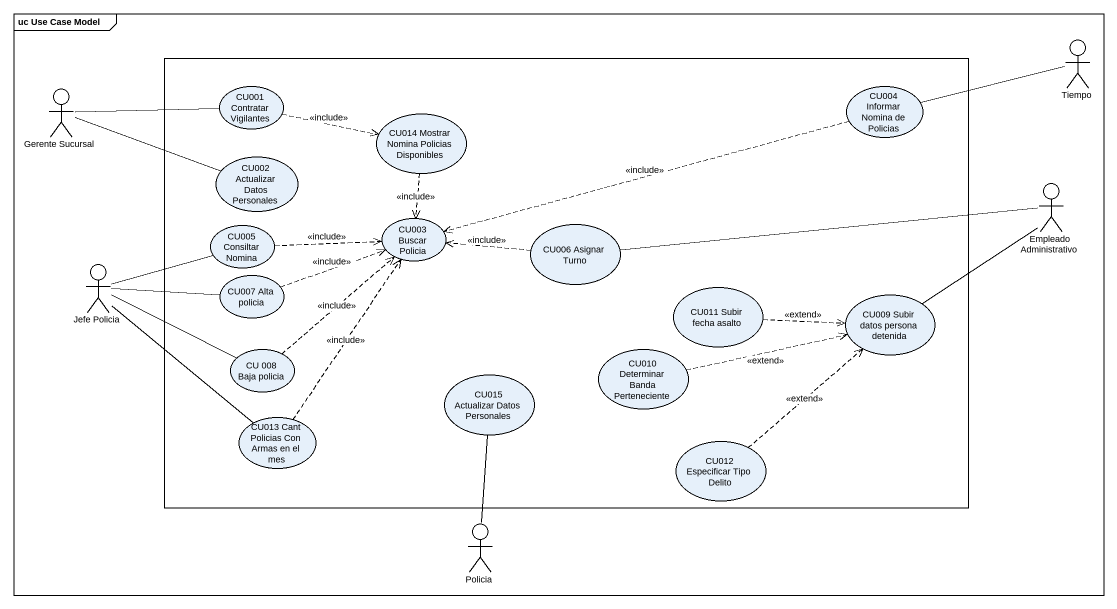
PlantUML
@startuml
mainframe uc Use Case Model
rectangle " " as rectangle1 {
  usecase "CU001 Contratar Vigilantes" as CU001_Contratar_Vigilantes
  usecase "CU004 Informar Nomina de Policias" as CU004_Informar_Nomina_de
  usecase "CU014 Mostrar Nomina Policias Disponibles" as CU014_Mostrar_Nomina
  usecase "CU002 Actualizar Datos Personales" as CU002_Actualizar_Datos
  usecase "CU003 Buscar Policia" as CU003_Buscar_Policia
  usecase "CU005 Consiltar Nomina" as CU005_Consiltar_Nomina
  usecase "CU006 Asignar Turno" as CU006_Asignar_Turno
  usecase "CU007 Alta policia" as CU007_Alta_policia
  usecase "CU011 Subir fecha asalto" as CU011_Subir_fecha_asalto
  usecase "CU009 Subir datos persona detenida" as CU009_Subir_datos_persona
  usecase "CU 008 Baja policia" as CU_008_Baja_policia
  usecase "CU010 Determinar Banda Perteneciente" as CU010_Determinar_Banda
  usecase "CU015 Actualizar Datos Personales" as CU015_Actualizar_Datos
  usecase "CU013 Cant Policias Con Armas en el mes" as CU013_Cant_Policias_Con
  usecase "CU012 Especificar Tipo Delito" as CU012_Especificar_Tipo
}
actor Tiempo
actor "Gerente Sucursal" as Gerente_Sucursal
actor EmpleadoAdministrativo
actor "Jefe Policia" as Jefe_Policia
actor Policia
Tiempo -left- CU004_Informar_Nomina_de
Gerente_Sucursal -right- CU001_Contratar_Vigilantes
Gerente_Sucursal -right- CU002_Actualizar_Datos
CU001_Contratar_Vigilantes .right.> CU014_Mostrar_Nomina : <<include>>
CU004_Informar_Nomina_de .left.> CU003_Buscar_Policia : <<include>>
CU014_Mostrar_Nomina ..> CU003_Buscar_Policia : <<include>>
EmpleadoAdministrativo -left- CU006_Asignar_Turno
EmpleadoAdministrativo -- CU009_Subir_datos_persona
CU005_Consiltar_Nomina .right.> CU003_Buscar_Policia : <<include>>
CU006_Asignar_Turno .left.> CU003_Buscar_Policia : <<include>>
Jefe_Policia -right- CU005_Consiltar_Nomina
Jefe_Policia -right- CU007_Alta_policia
Jefe_Policia -right- CU_008_Baja_policia
Jefe_Policia -- CU013_Cant_Policias_Con
CU007_Alta_policia .right.> CU003_Buscar_Policia : <<include>>
CU011_Subir_fecha_asalto .right.> CU009_Subir_datos_persona : <<extend>>
CU_008_Baja_policia .up.> CU003_Buscar_Policia : <<include>>
CU010_Determinar_Banda .right.> CU009_Subir_datos_persona : <<extend>>
CU013_Cant_Policias_Con .up.> CU003_Buscar_Policia : <<include>>
CU012_Especificar_Tipo .up.> CU009_Subir_datos_persona : <<extend>>
Policia -up- CU015_Actualizar_Datos
@enduml
